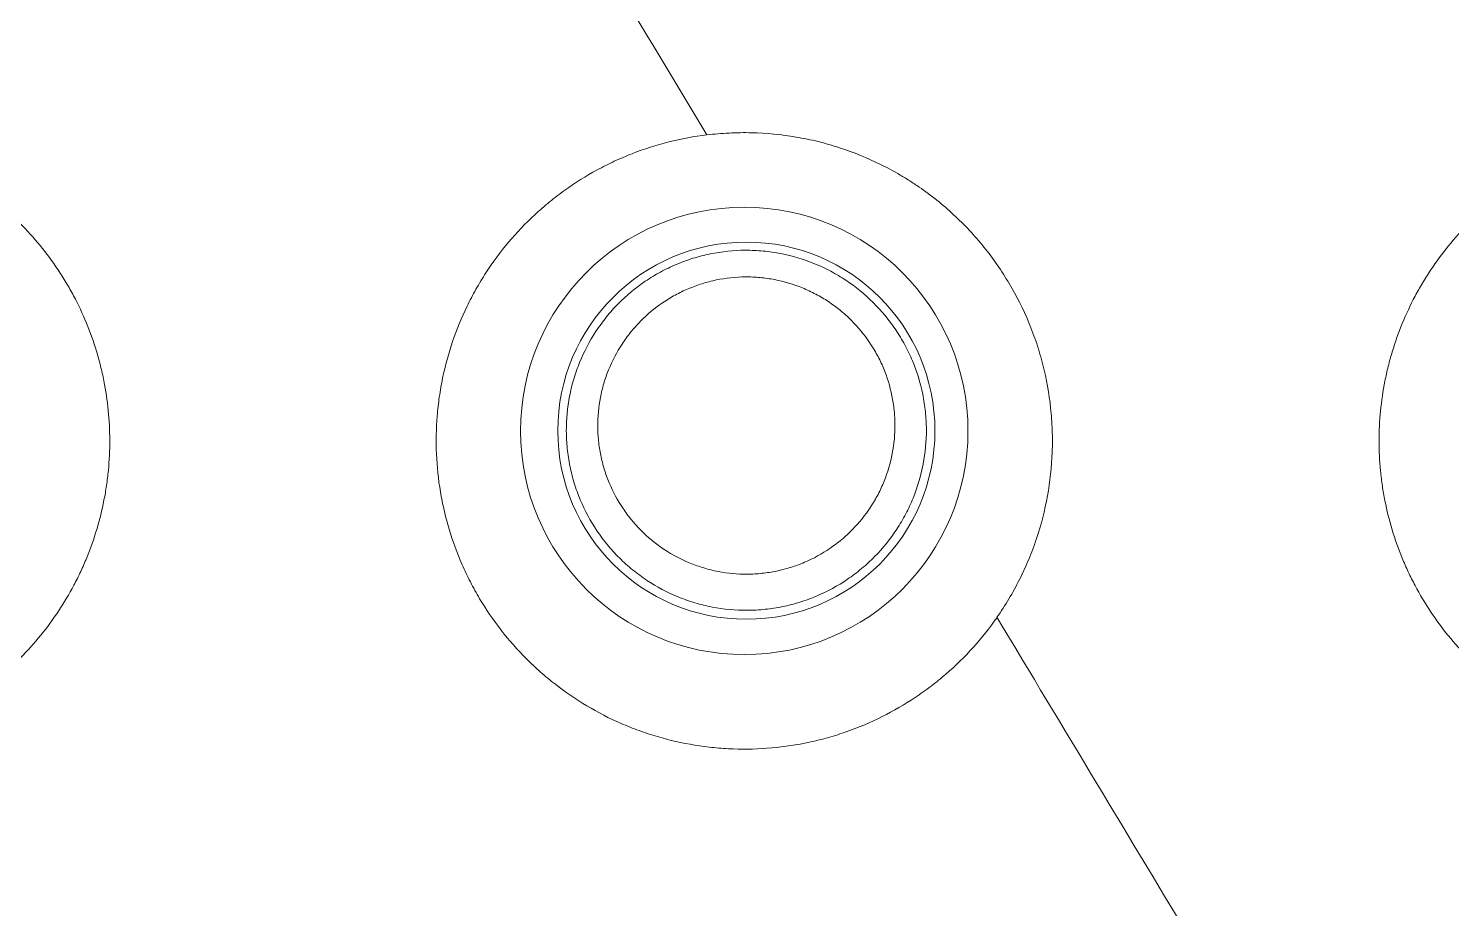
# Model space of a CAD drawing. Header units: inches. Extents: x 3778 to 56227, y -16914 to 35091.
# Drawn here: x 38176.194 to 38180.74, y -10629.461 to -10626.649 of the extents above; entities that cross this region are included whole.
import ezdxf

# ---------------------------------------------------------------- set-up
doc = ezdxf.new("R2010")
doc.units = ezdxf.units.IN
doc.header["$LTSCALE"] = 100
doc.header["$MEASUREMENT"] = 0
doc.layers.add('2-con', color=2, linetype='Continuous')
doc.layers.add('mark-B', color=2, linetype='Continuous', lineweight=20)

# ---------------------------------------------------------------- blocks, each defined once
blk = doc.blocks.new('무풍1way 일반')
at = {"layer": 'mark-B'}
for centre, radius in [((503.0688, -430.0706), 0.7146), ((503.0688, -430.0706), 0.7146), ((503.0688, -430.0706), 0.7146), ((503.0688, -430.0706), 0.7146), ((503.0622, -430.0713), 0.6024)]:
    blk.add_circle(centre, radius, dxfattribs=at)
for points in [[(501.6234, -428.4135), (501.8362, -428.7673), (502.0489, -429.1212), (502.2616, -429.475)], [(501.6234, -428.4135), (501.8362, -428.7673), (502.0489, -429.1212), (502.2616, -429.475)], [(503.1884, -431.0164), (503.393, -431.3566), (503.5976, -431.6967), (503.8022, -432.0369)], [(503.1884, -431.0164), (503.393, -431.3566), (503.5976, -431.6967), (503.8022, -432.0369)]]:
    blk.add_open_spline(points, degree=3, dxfattribs=at)
for points, knots in [([(500.0564, -431.0237), (500.1218, -431.0237), (500.1861, -431.0172), (500.281, -430.9982), (500.3124, -430.9904), (500.359, -430.9761), (500.3746, -430.971), (500.4052, -430.9599), (500.4204, -430.954), (500.4951, -430.9229), (500.5518, -430.8924), (500.6188, -430.8474), (500.632, -430.838), (500.658, -430.8186), (500.6708, -430.8085), (500.7083, -430.7775), (500.7321, -430.7558), (500.8, -430.6874), (500.8406, -430.6377), (500.8854, -430.5703), (500.894, -430.5566), (500.9105, -430.5289), (500.9342, -430.4868), (500.9682, -430.4144), (500.9896, -430.3542), (501.0035, -430.3081), (501.0078, -430.2925), (501.0156, -430.2612), (501.0191, -430.2454), (501.0347, -430.1665), (501.0409, -430.103), (501.0409, -430.0072), (501.0394, -429.9751), (501.0347, -429.9269), (501.0327, -429.9109), (501.028, -429.879), (501.0253, -429.8632), (501.0098, -429.7848), (500.9914, -429.7237), (500.9609, -429.6493), (500.9544, -429.6346), (500.9406, -429.6053), (500.9334, -429.5908), (500.9107, -429.5481), (500.8943, -429.5206), (500.8412, -429.4406), (500.8008, -429.3908), (500.7435, -429.3331), (500.7318, -429.3219), (500.7079, -429.3001), (500.6714, -429.2683), (500.607, -429.2203), (500.5519, -429.1869), (500.4949, -429.1562), (500.4653, -429.1421), (500.3754, -429.1046), (500.3138, -429.0858), (500.2187, -429.0667), (500.1866, -429.0618), (500.1215, -429.0553), (500.0891, -429.0537), (499.9921, -429.0537), (499.9279, -429.06), (499.8481, -429.0759), (499.8321, -429.0795), (499.8005, -429.0874), (499.7535, -429.1005), (499.6776, -429.1278), (499.6194, -429.1555), (499.5767, -429.1784), (499.5626, -429.1864), (499.5347, -429.2032), (499.5209, -429.2119), (499.4536, -429.2572), (499.404, -429.2981), (499.336, -429.3665), (499.3144, -429.3904), (499.2837, -429.4281), (499.2737, -429.4409), (499.2545, -429.4669), (499.2453, -429.4801), (499.2009, -429.547), (499.1708, -429.6034), (499.134, -429.6926), (499.1231, -429.7232), (499.1045, -429.7848), (499.0968, -429.8158), (499.0782, -429.9098), (499.0719, -429.9734), (499.0718, -430.1027), (499.078, -430.1663), (499.0965, -430.2603), (499.1042, -430.2913), (499.1227, -430.3529), (499.1335, -430.3835), (499.1702, -430.4728), (499.2002, -430.5292), (499.2533, -430.6094), (499.2724, -430.6354), (499.3134, -430.6858), (499.335, -430.7098), (499.4029, -430.7782), (499.4523, -430.8192), (499.5328, -430.8735), (499.5609, -430.8905), (499.6179, -430.9212), (499.6761, -430.949), (499.7367, -430.9709), (499.783, -430.9851), (499.7986, -430.9895), (499.8302, -430.9975), (499.8461, -431.0011), (499.9262, -431.0172), (499.9909, -431.0237), (500.0564, -431.0237)], [0, 0, 0, 0, 0.03125, 0.03125, 0.046875, 0.046875, 0.054688, 0.054688, 0.0625, 0.0625, 0.09375, 0.09375, 0.101563, 0.101563, 0.109375, 0.109375, 0.125, 0.125, 0.15625, 0.15625, 0.164063, 0.164063, 0.171875, 0.1875, 0.203125, 0.203125, 0.210938, 0.210938, 0.21875, 0.21875, 0.25, 0.25, 0.265625, 0.265625, 0.273438, 0.273438, 0.28125, 0.28125, 0.3125, 0.3125, 0.320313, 0.320313, 0.328125, 0.328125, 0.34375, 0.34375, 0.375, 0.375, 0.382813, 0.382813, 0.390625, 0.40625, 0.421875, 0.421875, 0.4375, 0.4375, 0.46875, 0.46875, 0.484375, 0.484375, 0.5, 0.5, 0.53125, 0.53125, 0.539063, 0.539063, 0.546875, 0.5625, 0.578125, 0.578125, 0.585938, 0.585938, 0.59375, 0.59375, 0.625, 0.625, 0.640625, 0.640625, 0.648438, 0.648438, 0.65625, 0.65625, 0.6875, 0.6875, 0.703125, 0.703125, 0.71875, 0.71875, 0.75, 0.75, 0.78125, 0.78125, 0.796875, 0.796875, 0.8125, 0.8125, 0.84375, 0.84375, 0.859375, 0.859375, 0.875, 0.875, 0.90625, 0.90625, 0.921875, 0.921875, 0.9375, 0.953125, 0.953125, 0.960938, 0.960938, 0.96875, 0.96875, 1, 1, 1, 1]), ([(500.0564, -431.0237), (500.1218, -431.0237), (500.1861, -431.0172), (500.281, -430.9982), (500.3124, -430.9904), (500.359, -430.9761), (500.3746, -430.971), (500.4052, -430.9599), (500.4204, -430.954), (500.4951, -430.9229), (500.5518, -430.8924), (500.6188, -430.8474), (500.632, -430.838), (500.658, -430.8186), (500.6708, -430.8085), (500.7083, -430.7775), (500.7321, -430.7558), (500.8, -430.6874), (500.8406, -430.6377), (500.8854, -430.5703), (500.894, -430.5566), (500.9105, -430.5289), (500.9342, -430.4868), (500.9682, -430.4144), (500.9896, -430.3542), (501.0035, -430.3081), (501.0078, -430.2925), (501.0156, -430.2612), (501.0191, -430.2454), (501.0347, -430.1665), (501.0409, -430.103), (501.0409, -430.0072), (501.0394, -429.9751), (501.0347, -429.9269), (501.0327, -429.9109), (501.028, -429.879), (501.0253, -429.8632), (501.0098, -429.7848), (500.9914, -429.7237), (500.9609, -429.6493), (500.9544, -429.6346), (500.9406, -429.6053), (500.9334, -429.5908), (500.9107, -429.5481), (500.8943, -429.5206), (500.8412, -429.4406), (500.8008, -429.3908), (500.7435, -429.3331), (500.7318, -429.3219), (500.7079, -429.3001), (500.6714, -429.2683), (500.607, -429.2203), (500.5519, -429.1869), (500.4949, -429.1562), (500.4653, -429.1421), (500.3754, -429.1046), (500.3138, -429.0858), (500.2187, -429.0667), (500.1866, -429.0618), (500.1215, -429.0553), (500.0891, -429.0537), (499.9921, -429.0537), (499.9279, -429.06), (499.8481, -429.0759), (499.8321, -429.0795), (499.8005, -429.0874), (499.7535, -429.1005), (499.6776, -429.1278), (499.6194, -429.1555), (499.5767, -429.1784), (499.5626, -429.1864), (499.5347, -429.2032), (499.5209, -429.2119), (499.4536, -429.2572), (499.404, -429.2981), (499.336, -429.3665), (499.3144, -429.3904), (499.2837, -429.4281), (499.2737, -429.4409), (499.2545, -429.4669), (499.2453, -429.4801), (499.2009, -429.547), (499.1708, -429.6034), (499.134, -429.6926), (499.1231, -429.7232), (499.1045, -429.7848), (499.0968, -429.8158), (499.0782, -429.9098), (499.0719, -429.9734), (499.0718, -430.1027), (499.078, -430.1663), (499.0965, -430.2603), (499.1042, -430.2913), (499.1227, -430.3529), (499.1335, -430.3835), (499.1702, -430.4728), (499.2002, -430.5292), (499.2533, -430.6094), (499.2724, -430.6354), (499.3134, -430.6858), (499.335, -430.7098), (499.4029, -430.7782), (499.4523, -430.8192), (499.5328, -430.8735), (499.5609, -430.8905), (499.6179, -430.9212), (499.6761, -430.949), (499.7367, -430.9709), (499.783, -430.9851), (499.7986, -430.9895), (499.8302, -430.9975), (499.8461, -431.0011), (499.9262, -431.0172), (499.9909, -431.0237), (500.0564, -431.0237)], [0, 0, 0, 0, 0.03125, 0.03125, 0.046875, 0.046875, 0.054688, 0.054688, 0.0625, 0.0625, 0.09375, 0.09375, 0.101563, 0.101563, 0.109375, 0.109375, 0.125, 0.125, 0.15625, 0.15625, 0.164063, 0.164063, 0.171875, 0.1875, 0.203125, 0.203125, 0.210938, 0.210938, 0.21875, 0.21875, 0.25, 0.25, 0.265625, 0.265625, 0.273438, 0.273438, 0.28125, 0.28125, 0.3125, 0.3125, 0.320313, 0.320313, 0.328125, 0.328125, 0.34375, 0.34375, 0.375, 0.375, 0.382813, 0.382813, 0.390625, 0.40625, 0.421875, 0.421875, 0.4375, 0.4375, 0.46875, 0.46875, 0.484375, 0.484375, 0.5, 0.5, 0.53125, 0.53125, 0.539063, 0.539063, 0.546875, 0.5625, 0.578125, 0.578125, 0.585938, 0.585938, 0.59375, 0.59375, 0.625, 0.625, 0.640625, 0.640625, 0.648438, 0.648438, 0.65625, 0.65625, 0.6875, 0.6875, 0.703125, 0.703125, 0.71875, 0.71875, 0.75, 0.75, 0.78125, 0.78125, 0.796875, 0.796875, 0.8125, 0.8125, 0.84375, 0.84375, 0.859375, 0.859375, 0.875, 0.875, 0.90625, 0.90625, 0.921875, 0.921875, 0.9375, 0.953125, 0.953125, 0.960938, 0.960938, 0.96875, 0.96875, 1, 1, 1, 1]), ([(502.2615, -429.4748), (502.285, -429.4411), (502.3358, -429.3773), (502.3938, -429.3204), (502.4401, -429.2804), (502.456, -429.2675), (502.4887, -429.2426), (502.5055, -429.2306), (502.5567, -429.1964), (502.6274, -429.1554), (502.7025, -429.1235), (502.7606, -429.103), (502.7803, -429.0968), (502.8201, -429.0855), (502.84, -429.0805), (502.9001, -429.0675), (502.9809, -429.0552), (503.0629, -429.053), (503.1249, -429.0552), (503.1456, -429.0566), (503.1865, -429.0607), (503.2068, -429.0634), (503.2674, -429.0733), (503.3072, -429.0823), (503.366, -429.0997), (503.3855, -429.1061), (503.4242, -429.1201), (503.4435, -429.1278), (503.5001, -429.1525), (503.5728, -429.1899), (503.6401, -429.2358), (503.6886, -429.2735), (503.7044, -429.2866), (503.7353, -429.3138), (503.7502, -429.3279), (503.7935, -429.3712), (503.8472, -429.4321), (503.8932, -429.4992), (503.9247, -429.552), (503.9346, -429.57), (503.9533, -429.6063), (503.962, -429.6246), (503.9864, -429.6803), (504.0004, -429.7183), (504.0177, -429.7765), (504.0229, -429.7961), (504.0321, -429.8357), (504.0362, -429.8559), (504.0463, -429.9163), (504.0547, -429.9969), (504.0532, -430.0777), (504.0483, -430.1384), (504.046, -430.1586), (504.0402, -430.1991), (504.0367, -430.2192), (504.0243, -430.279), (504.0029, -430.3571), (503.9722, -430.432), (503.9455, -430.4871), (503.936, -430.5053), (503.9159, -430.5409), (503.9053, -430.5584), (503.8721, -430.6096), (503.8238, -430.6747), (503.7676, -430.7337), (503.7223, -430.7756), (503.7067, -430.7892), (503.675, -430.8151), (503.6588, -430.8275), (503.6091, -430.8631), (503.5747, -430.8847), (503.5209, -430.9139), (503.5026, -430.9231), (503.4654, -430.9405), (503.4463, -430.9486), (503.3887, -430.9712), (503.3105, -430.9962), (503.2296, -431.0114), (503.1885, -431.0164)], [0, 0, 0, 0, 0.03125, 0.0625, 0.0625, 0.078125, 0.078125, 0.09375, 0.09375, 0.125, 0.15625, 0.15625, 0.171875, 0.171875, 0.1875, 0.1875, 0.21875, 0.25, 0.25, 0.265625, 0.265625, 0.28125, 0.28125, 0.3125, 0.3125, 0.328125, 0.328125, 0.34375, 0.34375, 0.375, 0.40625, 0.40625, 0.421875, 0.421875, 0.4375, 0.4375, 0.46875, 0.5, 0.5, 0.515625, 0.515625, 0.53125, 0.53125, 0.5625, 0.5625, 0.578125, 0.578125, 0.59375, 0.59375, 0.625, 0.65625, 0.65625, 0.671875, 0.671875, 0.6875, 0.6875, 0.71875, 0.75, 0.75, 0.765625, 0.765625, 0.78125, 0.78125, 0.8125, 0.84375, 0.84375, 0.859375, 0.859375, 0.875, 0.875, 0.90625, 0.90625, 0.921875, 0.921875, 0.9375, 0.9375, 0.96875, 1, 1, 1, 1]), ([(502.2615, -429.4748), (502.285, -429.4411), (502.3358, -429.3773), (502.3938, -429.3204), (502.4401, -429.2804), (502.456, -429.2675), (502.4887, -429.2426), (502.5055, -429.2306), (502.5567, -429.1964), (502.6274, -429.1554), (502.7025, -429.1235), (502.7606, -429.103), (502.7803, -429.0968), (502.8201, -429.0855), (502.84, -429.0805), (502.9001, -429.0675), (502.9809, -429.0552), (503.0629, -429.053), (503.1249, -429.0552), (503.1456, -429.0566), (503.1865, -429.0607), (503.2068, -429.0634), (503.2674, -429.0733), (503.3072, -429.0823), (503.366, -429.0997), (503.3855, -429.1061), (503.4242, -429.1201), (503.4435, -429.1278), (503.5001, -429.1525), (503.5728, -429.1899), (503.6401, -429.2358), (503.6886, -429.2735), (503.7044, -429.2866), (503.7353, -429.3138), (503.7502, -429.3279), (503.7935, -429.3712), (503.8472, -429.4321), (503.8932, -429.4992), (503.9247, -429.552), (503.9346, -429.57), (503.9533, -429.6063), (503.962, -429.6246), (503.9864, -429.6803), (504.0004, -429.7183), (504.0177, -429.7765), (504.0229, -429.7961), (504.0321, -429.8357), (504.0362, -429.8559), (504.0463, -429.9163), (504.0547, -429.9969), (504.0532, -430.0777), (504.0483, -430.1384), (504.046, -430.1586), (504.0402, -430.1991), (504.0367, -430.2192), (504.0243, -430.279), (504.0029, -430.3571), (503.9722, -430.432), (503.9455, -430.4871), (503.936, -430.5053), (503.9159, -430.5409), (503.9053, -430.5584), (503.8721, -430.6096), (503.8238, -430.6747), (503.7676, -430.7337), (503.7223, -430.7756), (503.7067, -430.7892), (503.675, -430.8151), (503.6588, -430.8275), (503.6091, -430.8631), (503.5747, -430.8847), (503.5209, -430.9139), (503.5026, -430.9231), (503.4654, -430.9405), (503.4463, -430.9486), (503.3887, -430.9712), (503.3105, -430.9962), (503.2296, -431.0114), (503.1885, -431.0164)], [0, 0, 0, 0, 0.03125, 0.0625, 0.0625, 0.078125, 0.078125, 0.09375, 0.09375, 0.125, 0.15625, 0.15625, 0.171875, 0.171875, 0.1875, 0.1875, 0.21875, 0.25, 0.25, 0.265625, 0.265625, 0.28125, 0.28125, 0.3125, 0.3125, 0.328125, 0.328125, 0.34375, 0.34375, 0.375, 0.40625, 0.40625, 0.421875, 0.421875, 0.4375, 0.4375, 0.46875, 0.5, 0.5, 0.515625, 0.515625, 0.53125, 0.53125, 0.5625, 0.5625, 0.578125, 0.578125, 0.59375, 0.59375, 0.625, 0.65625, 0.65625, 0.671875, 0.671875, 0.6875, 0.6875, 0.71875, 0.75, 0.75, 0.765625, 0.765625, 0.78125, 0.78125, 0.8125, 0.84375, 0.84375, 0.859375, 0.859375, 0.875, 0.875, 0.90625, 0.90625, 0.921875, 0.921875, 0.9375, 0.9375, 0.96875, 1, 1, 1, 1]), ([(506.0811, -431.0241), (506.0157, -431.0241), (505.9514, -431.0177), (505.8565, -430.9988), (505.8252, -430.9909), (505.7786, -430.9768), (505.763, -430.9716), (505.7324, -430.9606), (505.7172, -430.9547), (505.6425, -430.9236), (505.5858, -430.8932), (505.5188, -430.8482), (505.5056, -430.8389), (505.4796, -430.8195), (505.4668, -430.8094), (505.4292, -430.7785), (505.4054, -430.7568), (505.3375, -430.6885), (505.2969, -430.6389), (505.2521, -430.5715), (505.2434, -430.5578), (505.2269, -430.5301), (505.2032, -430.4881), (505.1691, -430.4158), (505.1476, -430.3555), (505.1336, -430.3094), (505.1293, -430.2939), (505.1215, -430.2626), (505.118, -430.2468), (505.1023, -430.1679), (505.096, -430.1044), (505.0959, -430.0086), (505.0974, -429.9766), (505.102, -429.9284), (505.104, -429.9123), (505.1086, -429.8805), (505.1113, -429.8647), (505.1268, -429.7862), (505.1451, -429.725), (505.1755, -429.6507), (505.182, -429.6359), (505.1957, -429.6066), (505.203, -429.5921), (505.2256, -429.5494), (505.242, -429.5218), (505.295, -429.4417), (505.3354, -429.3919), (505.3926, -429.3342), (505.4043, -429.3229), (505.4282, -429.3011), (505.4647, -429.2693), (505.5291, -429.2212), (505.5842, -429.1878), (505.6412, -429.1571), (505.6707, -429.1429), (505.7605, -429.1054), (505.8222, -429.0865), (505.9172, -429.0673), (505.9494, -429.0625), (506.0144, -429.0559), (506.0468, -429.0543), (506.1438, -429.0542), (506.208, -429.0604), (506.2878, -429.0763), (506.3037, -429.0799), (506.3354, -429.0878), (506.3823, -429.1008), (506.4582, -429.1281), (506.5164, -429.1556), (506.5591, -429.1785), (506.5732, -429.1865), (506.6011, -429.2033), (506.6149, -429.212), (506.6822, -429.2572), (506.7318, -429.2981), (506.7999, -429.3663), (506.8215, -429.3902), (506.8523, -429.4278), (506.8623, -429.4407), (506.8814, -429.4666), (506.8907, -429.4798), (506.9352, -429.5466), (506.9653, -429.603), (507.0022, -429.6921), (507.0131, -429.7227), (507.0318, -429.7843), (507.0395, -429.8153), (507.0583, -429.9092), (507.0647, -429.9728), (507.0649, -430.1022), (507.0587, -430.1658), (507.0404, -430.2598), (507.0327, -430.2908), (507.0143, -430.3524), (507.0035, -430.3831), (506.9669, -430.4724), (506.937, -430.5289), (506.8839, -430.6092), (506.8648, -430.6352), (506.8239, -430.6857), (506.8023, -430.7097), (506.7344, -430.7782), (506.685, -430.8192), (506.6045, -430.8736), (506.5765, -430.8906), (506.5195, -430.9213), (506.4613, -430.9491), (506.4007, -430.9711), (506.3544, -430.9854), (506.3388, -430.9897), (506.3073, -430.9977), (506.2914, -431.0014), (506.2113, -431.0175), (506.1466, -431.0241), (506.0811, -431.0241)], [0, 0, 0, 0, 0.03125, 0.03125, 0.046875, 0.046875, 0.054687, 0.054687, 0.0625, 0.0625, 0.09375, 0.09375, 0.101562, 0.101562, 0.109375, 0.109375, 0.125, 0.125, 0.15625, 0.15625, 0.164062, 0.164062, 0.171875, 0.1875, 0.203125, 0.203125, 0.210937, 0.210937, 0.21875, 0.21875, 0.25, 0.25, 0.265625, 0.265625, 0.273437, 0.273437, 0.28125, 0.28125, 0.3125, 0.3125, 0.320312, 0.320312, 0.328125, 0.328125, 0.34375, 0.34375, 0.375, 0.375, 0.382812, 0.382812, 0.390625, 0.40625, 0.421875, 0.421875, 0.4375, 0.4375, 0.46875, 0.46875, 0.484375, 0.484375, 0.5, 0.5, 0.53125, 0.53125, 0.539062, 0.539062, 0.546875, 0.5625, 0.578125, 0.578125, 0.585937, 0.585937, 0.59375, 0.59375, 0.625, 0.625, 0.640625, 0.640625, 0.648437, 0.648437, 0.65625, 0.65625, 0.6875, 0.6875, 0.703125, 0.703125, 0.71875, 0.71875, 0.75, 0.75, 0.78125, 0.78125, 0.796875, 0.796875, 0.8125, 0.8125, 0.84375, 0.84375, 0.859375, 0.859375, 0.875, 0.875, 0.90625, 0.90625, 0.921875, 0.921875, 0.9375, 0.953125, 0.953125, 0.960937, 0.960937, 0.96875, 0.96875, 1, 1, 1, 1]), ([(506.0811, -431.0241), (506.0157, -431.0241), (505.9514, -431.0177), (505.8565, -430.9988), (505.8252, -430.9909), (505.7786, -430.9768), (505.763, -430.9716), (505.7324, -430.9606), (505.7172, -430.9547), (505.6425, -430.9236), (505.5858, -430.8932), (505.5188, -430.8482), (505.5056, -430.8389), (505.4796, -430.8195), (505.4668, -430.8094), (505.4292, -430.7785), (505.4054, -430.7568), (505.3375, -430.6885), (505.2969, -430.6389), (505.2521, -430.5715), (505.2434, -430.5578), (505.2269, -430.5301), (505.2032, -430.4881), (505.1691, -430.4158), (505.1476, -430.3555), (505.1336, -430.3094), (505.1293, -430.2939), (505.1215, -430.2626), (505.118, -430.2468), (505.1023, -430.1679), (505.096, -430.1044), (505.0959, -430.0086), (505.0974, -429.9766), (505.102, -429.9284), (505.104, -429.9123), (505.1086, -429.8805), (505.1113, -429.8647), (505.1268, -429.7862), (505.1451, -429.725), (505.1755, -429.6507), (505.182, -429.6359), (505.1957, -429.6066), (505.203, -429.5921), (505.2256, -429.5494), (505.242, -429.5218), (505.295, -429.4417), (505.3354, -429.3919), (505.3926, -429.3342), (505.4043, -429.3229), (505.4282, -429.3011), (505.4647, -429.2693), (505.5291, -429.2212), (505.5842, -429.1878), (505.6412, -429.1571), (505.6707, -429.1429), (505.7605, -429.1054), (505.8222, -429.0865), (505.9172, -429.0673), (505.9494, -429.0625), (506.0144, -429.0559), (506.0468, -429.0543), (506.1438, -429.0542), (506.208, -429.0604), (506.2878, -429.0763), (506.3037, -429.0799), (506.3354, -429.0878), (506.3823, -429.1008), (506.4582, -429.1281), (506.5164, -429.1556), (506.5591, -429.1785), (506.5732, -429.1865), (506.6011, -429.2033), (506.6149, -429.212), (506.6822, -429.2572), (506.7318, -429.2981), (506.7999, -429.3663), (506.8215, -429.3902), (506.8523, -429.4278), (506.8623, -429.4407), (506.8814, -429.4666), (506.8907, -429.4798), (506.9352, -429.5466), (506.9653, -429.603), (507.0022, -429.6921), (507.0131, -429.7227), (507.0318, -429.7843), (507.0395, -429.8153), (507.0583, -429.9092), (507.0647, -429.9728), (507.0649, -430.1022), (507.0587, -430.1658), (507.0404, -430.2598), (507.0327, -430.2908), (507.0143, -430.3524), (507.0035, -430.3831), (506.9669, -430.4724), (506.937, -430.5289), (506.8839, -430.6092), (506.8648, -430.6352), (506.8239, -430.6857), (506.8023, -430.7097), (506.7344, -430.7782), (506.685, -430.8192), (506.6045, -430.8736), (506.5765, -430.8906), (506.5195, -430.9213), (506.4613, -430.9491), (506.4007, -430.9711), (506.3544, -430.9854), (506.3388, -430.9897), (506.3073, -430.9977), (506.2914, -431.0014), (506.2113, -431.0175), (506.1466, -431.0241), (506.0811, -431.0241)], [0, 0, 0, 0, 0.03125, 0.03125, 0.046875, 0.046875, 0.054687, 0.054687, 0.0625, 0.0625, 0.09375, 0.09375, 0.101562, 0.101562, 0.109375, 0.109375, 0.125, 0.125, 0.15625, 0.15625, 0.164062, 0.164062, 0.171875, 0.1875, 0.203125, 0.203125, 0.210937, 0.210937, 0.21875, 0.21875, 0.25, 0.25, 0.265625, 0.265625, 0.273437, 0.273437, 0.28125, 0.28125, 0.3125, 0.3125, 0.320312, 0.320312, 0.328125, 0.328125, 0.34375, 0.34375, 0.375, 0.375, 0.382812, 0.382812, 0.390625, 0.40625, 0.421875, 0.421875, 0.4375, 0.4375, 0.46875, 0.46875, 0.484375, 0.484375, 0.5, 0.5, 0.53125, 0.53125, 0.539062, 0.539062, 0.546875, 0.5625, 0.578125, 0.578125, 0.585937, 0.585937, 0.59375, 0.59375, 0.625, 0.625, 0.640625, 0.640625, 0.648437, 0.648437, 0.65625, 0.65625, 0.6875, 0.6875, 0.703125, 0.703125, 0.71875, 0.71875, 0.75, 0.75, 0.78125, 0.78125, 0.796875, 0.796875, 0.8125, 0.8125, 0.84375, 0.84375, 0.859375, 0.859375, 0.875, 0.875, 0.90625, 0.90625, 0.921875, 0.921875, 0.9375, 0.953125, 0.953125, 0.960937, 0.960937, 0.96875, 0.96875, 1, 1, 1, 1]), ([(502.2617, -429.475), (502.2347, -429.5137), (502.2107, -429.554), (502.179, -429.6169), (502.1643, -429.6489), (502.1513, -429.6818), (502.143, -429.704), (502.139, -429.7152), (502.1203, -429.7713), (502.097, -429.8623), (502.0869, -429.9554), (502.0843, -430.0261), (502.0842, -430.0499), (502.0859, -430.097), (502.0876, -430.1204), (502.0951, -430.1903), (502.1034, -430.2363), (502.1207, -430.3045), (502.1273, -430.3271), (502.1385, -430.3608), (502.1425, -430.372), (502.1508, -430.3942), (502.1551, -430.4052), (502.1777, -430.4596), (502.1987, -430.5015), (502.2466, -430.5821), (502.2734, -430.6208), (502.3333, -430.6949), (502.3656, -430.7294), (502.4346, -430.7933), (502.4714, -430.8228), (502.5202, -430.8564), (502.5301, -430.863), (502.5502, -430.8758), (502.5604, -430.882), (502.5912, -430.9001), (502.6121, -430.9114), (502.6758, -430.9428), (502.7195, -430.9606), (502.787, -430.9825), (502.8099, -430.9891), (502.8562, -431.0005), (502.8797, -431.0054), (502.9504, -431.0175), (502.9979, -431.022), (503.0697, -431.0237), (503.0937, -431.0234), (503.1412, -431.021), (503.1649, -431.019), (503.1884, -431.0161)], [0, 0, 0, 0, 0.0625, 0.0625, 0.09375, 0.109375, 0.109375, 0.125, 0.125, 0.1875, 0.25, 0.25, 0.28125, 0.28125, 0.3125, 0.3125, 0.375, 0.375, 0.40625, 0.40625, 0.421875, 0.421875, 0.4375, 0.4375, 0.5, 0.5, 0.5625, 0.5625, 0.625, 0.625, 0.6875, 0.6875, 0.703125, 0.703125, 0.71875, 0.71875, 0.75, 0.75, 0.8125, 0.8125, 0.84375, 0.84375, 0.875, 0.875, 0.9375, 0.9375, 0.96875, 0.96875, 1, 1, 1, 1]), ([(502.2617, -429.475), (502.2347, -429.5137), (502.2107, -429.554), (502.179, -429.6169), (502.1643, -429.6489), (502.1513, -429.6818), (502.143, -429.704), (502.139, -429.7152), (502.1203, -429.7713), (502.097, -429.8623), (502.0869, -429.9554), (502.0843, -430.0261), (502.0842, -430.0499), (502.0859, -430.097), (502.0876, -430.1204), (502.0951, -430.1903), (502.1034, -430.2363), (502.1207, -430.3045), (502.1273, -430.3271), (502.1385, -430.3608), (502.1425, -430.372), (502.1508, -430.3942), (502.1551, -430.4052), (502.1777, -430.4596), (502.1987, -430.5015), (502.2466, -430.5821), (502.2734, -430.6208), (502.3333, -430.6949), (502.3656, -430.7294), (502.4346, -430.7933), (502.4714, -430.8228), (502.5202, -430.8564), (502.5301, -430.863), (502.5502, -430.8758), (502.5604, -430.882), (502.5912, -430.9001), (502.6121, -430.9114), (502.6758, -430.9428), (502.7195, -430.9606), (502.787, -430.9825), (502.8099, -430.9891), (502.8562, -431.0005), (502.8797, -431.0054), (502.9504, -431.0175), (502.9979, -431.022), (503.0697, -431.0237), (503.0937, -431.0234), (503.1412, -431.021), (503.1649, -431.019), (503.1884, -431.0161)], [0, 0, 0, 0, 0.0625, 0.0625, 0.09375, 0.109375, 0.109375, 0.125, 0.125, 0.1875, 0.25, 0.25, 0.28125, 0.28125, 0.3125, 0.3125, 0.375, 0.375, 0.40625, 0.40625, 0.421875, 0.421875, 0.4375, 0.4375, 0.5, 0.5, 0.5625, 0.5625, 0.625, 0.625, 0.6875, 0.6875, 0.703125, 0.703125, 0.71875, 0.71875, 0.75, 0.75, 0.8125, 0.8125, 0.84375, 0.84375, 0.875, 0.875, 0.9375, 0.9375, 0.96875, 0.96875, 1, 1, 1, 1]), ([(502.6571, -430.4808), (502.6301, -430.454), (502.6062, -430.425), (502.5747, -430.3783), (502.565, -430.3622), (502.547, -430.3289), (502.5389, -430.3119), (502.5172, -430.26), (502.5062, -430.2243), (502.4949, -430.1691), (502.4921, -430.1503), (502.4882, -430.1129), (502.4872, -430.0942), (502.4869, -430.0382), (502.4903, -430.001), (502.5046, -429.9267), (502.5153, -429.8908), (502.5364, -429.8389), (502.5443, -429.8219), (502.5618, -429.7886), (502.5714, -429.7722), (502.6025, -429.725), (502.626, -429.6959), (502.6655, -429.6557), (502.6794, -429.6429), (502.7086, -429.6186), (502.7237, -429.6072), (502.7704, -429.5756), (502.8033, -429.5576), (502.8557, -429.5355), (502.8736, -429.5289), (502.9097, -429.5177), (502.9462, -429.5083), (502.9834, -429.5026), (503.0115, -429.4996), (503.021, -429.4988), (503.0399, -429.4978), (503.0495, -429.4975), (503.097, -429.4972), (503.1345, -429.5008), (503.19, -429.5115), (503.2083, -429.516), (503.2356, -429.5241), (503.2447, -429.5271), (503.2626, -429.5334), (503.2714, -429.5367), (503.3151, -429.5546), (503.3483, -429.5722), (503.3955, -429.6034), (503.4108, -429.6147), (503.4402, -429.6387), (503.4543, -429.6513), (503.4811, -429.678), (503.4939, -429.6921), (503.518, -429.7212), (503.5292, -429.7363), (503.5605, -429.7829), (503.5783, -429.8158), (503.5965, -429.8594), (503.5999, -429.8683), (503.6063, -429.886), (503.6153, -429.9127), (503.6268, -429.958), (503.6324, -429.9949), (503.6363, -430.0323), (503.6373, -430.0512), (503.6375, -430.1077), (503.634, -430.1448), (503.6234, -430.1999), (503.619, -430.2181), (503.6082, -430.2544), (503.6019, -430.2722), (503.5807, -430.3243), (503.5634, -430.3573), (503.5323, -430.4045), (503.5211, -430.4199), (503.4973, -430.4492), (503.4848, -430.4632), (503.4453, -430.5032), (503.4165, -430.5272), (503.3693, -430.5593), (503.3531, -430.5691), (503.32, -430.5871), (503.2862, -430.6033), (503.2508, -430.6163), (503.2147, -430.6275), (503.1961, -430.6322), (503.1405, -430.6436), (503.1031, -430.6475), (503.0465, -430.6478), (503.0275, -430.647), (502.9896, -430.6434), (502.9708, -430.6407), (502.9154, -430.6299), (502.8793, -430.6192), (502.8354, -430.6012), (502.8267, -430.5974), (502.8095, -430.5893), (502.7841, -430.5766), (502.76, -430.5623), (502.7132, -430.5312), (502.6841, -430.5076), (502.6571, -430.4808)], [0, 0, 0, 0, 0.03125, 0.03125, 0.046875, 0.046875, 0.0625, 0.0625, 0.09375, 0.09375, 0.109375, 0.109375, 0.125, 0.125, 0.15625, 0.15625, 0.1875, 0.1875, 0.203125, 0.203125, 0.21875, 0.21875, 0.25, 0.25, 0.265625, 0.265625, 0.28125, 0.28125, 0.3125, 0.3125, 0.328125, 0.328125, 0.34375, 0.359375, 0.359375, 0.367188, 0.367188, 0.375, 0.375, 0.40625, 0.40625, 0.421875, 0.421875, 0.429687, 0.429687, 0.4375, 0.4375, 0.46875, 0.46875, 0.484375, 0.484375, 0.5, 0.5, 0.515625, 0.515625, 0.53125, 0.53125, 0.5625, 0.5625, 0.570312, 0.570312, 0.578125, 0.59375, 0.609375, 0.609375, 0.625, 0.625, 0.65625, 0.65625, 0.671875, 0.671875, 0.6875, 0.6875, 0.71875, 0.71875, 0.734375, 0.734375, 0.75, 0.75, 0.78125, 0.78125, 0.796875, 0.796875, 0.8125, 0.828125, 0.828125, 0.84375, 0.84375, 0.875, 0.875, 0.890625, 0.890625, 0.90625, 0.90625, 0.9375, 0.9375, 0.945312, 0.945312, 0.953125, 0.96875, 0.96875, 1, 1, 1, 1]), ([(502.7277, -430.4246), (502.7388, -430.4357), (502.7505, -430.4462), (502.7746, -430.4658), (502.7996, -430.4842), (502.8263, -430.5), (502.8538, -430.5146), (502.8681, -430.5213), (502.9117, -430.5391), (502.9415, -430.548), (502.9874, -430.5568), (503.0028, -430.559), (503.0342, -430.5619), (503.0499, -430.5626), (503.0967, -430.5623), (503.1276, -430.559), (503.1736, -430.5495), (503.189, -430.5455), (503.2188, -430.5362), (503.248, -430.5255), (503.276, -430.512), (503.3033, -430.4971), (503.3166, -430.4889), (503.3556, -430.4624), (503.3793, -430.4425), (503.4118, -430.4094), (503.4221, -430.3978), (503.4417, -430.3735), (503.4509, -430.3608), (503.4764, -430.3219), (503.4907, -430.2946), (503.5081, -430.2517), (503.5132, -430.237), (503.5221, -430.2071), (503.5257, -430.192), (503.5344, -430.1466), (503.5372, -430.116), (503.537, -430.0695), (503.5361, -430.0539), (503.5329, -430.0231), (503.5282, -429.9927), (503.5206, -429.9628), (503.5116, -429.9333), (503.5063, -429.9187), (503.4882, -429.8755), (503.4735, -429.8484), (503.4477, -429.8099), (503.4384, -429.7975), (503.4186, -429.7735), (503.408, -429.7619), (503.3859, -429.7399), (503.3743, -429.7294), (503.35, -429.7096), (503.3373, -429.7003), (503.2983, -429.6745), (503.2709, -429.66), (503.2276, -429.6423), (503.2127, -429.6371), (503.1826, -429.6281), (503.1674, -429.6244), (503.1216, -429.6156), (503.0906, -429.6127), (503.0434, -429.613), (503.0277, -429.6139), (502.9966, -429.6172), (502.9659, -429.622), (502.9358, -429.6298), (502.9059, -429.6391), (502.8911, -429.6446), (502.8479, -429.6629), (502.8207, -429.6778), (502.7822, -429.7041), (502.7697, -429.7134), (502.7456, -429.7336), (502.7342, -429.7442), (502.7017, -429.7773), (502.6823, -429.8014), (502.6567, -429.8404), (502.6488, -429.8539), (502.6344, -429.8814), (502.6279, -429.8954), (502.6106, -429.9382), (502.6018, -429.9678), (502.5901, -430.0291), (502.5873, -430.0598), (502.5876, -430.1059), (502.5884, -430.1213), (502.5916, -430.1521), (502.594, -430.1676), (502.6033, -430.2131), (502.6123, -430.2425), (502.6302, -430.2852), (502.6369, -430.2993), (502.6517, -430.3268), (502.6598, -430.3401), (502.6857, -430.3786), (502.7054, -430.4025), (502.7277, -430.4246)], [0, 0, 0, 0, 0.015625, 0.015625, 0.03125, 0.046875, 0.046875, 0.0625, 0.0625, 0.09375, 0.09375, 0.109375, 0.109375, 0.125, 0.125, 0.15625, 0.15625, 0.171875, 0.171875, 0.1875, 0.203125, 0.203125, 0.21875, 0.21875, 0.25, 0.25, 0.265625, 0.265625, 0.28125, 0.28125, 0.3125, 0.3125, 0.328125, 0.328125, 0.34375, 0.34375, 0.375, 0.375, 0.390625, 0.390625, 0.40625, 0.421875, 0.421875, 0.4375, 0.4375, 0.46875, 0.46875, 0.484375, 0.484375, 0.5, 0.5, 0.515625, 0.515625, 0.53125, 0.53125, 0.5625, 0.5625, 0.578125, 0.578125, 0.59375, 0.59375, 0.625, 0.625, 0.640625, 0.640625, 0.65625, 0.671875, 0.671875, 0.6875, 0.6875, 0.71875, 0.71875, 0.734375, 0.734375, 0.75, 0.75, 0.78125, 0.78125, 0.796875, 0.796875, 0.8125, 0.8125, 0.84375, 0.84375, 0.875, 0.875, 0.890625, 0.890625, 0.90625, 0.90625, 0.9375, 0.9375, 0.953125, 0.953125, 0.96875, 0.96875, 1, 1, 1, 1])]:
    blk.add_open_spline(points, degree=3, knots=knots, dxfattribs=at)
blk = doc.blocks.new('dpdjzjs')
at = {"layer": 'mark-B', "rotation": 180}
blk.add_blockref('무풍1way 일반', (174652.4147, 90772.4371), dxfattribs=at)

msp = doc.modelspace()

# ---------------------------------------------------------------- block references
at = {"layer": '2-con'}
msp.add_blockref('dpdjzjs', (-135970.8648, -101830.4424), dxfattribs=at)

doc.saveas('drawing.dxf')
